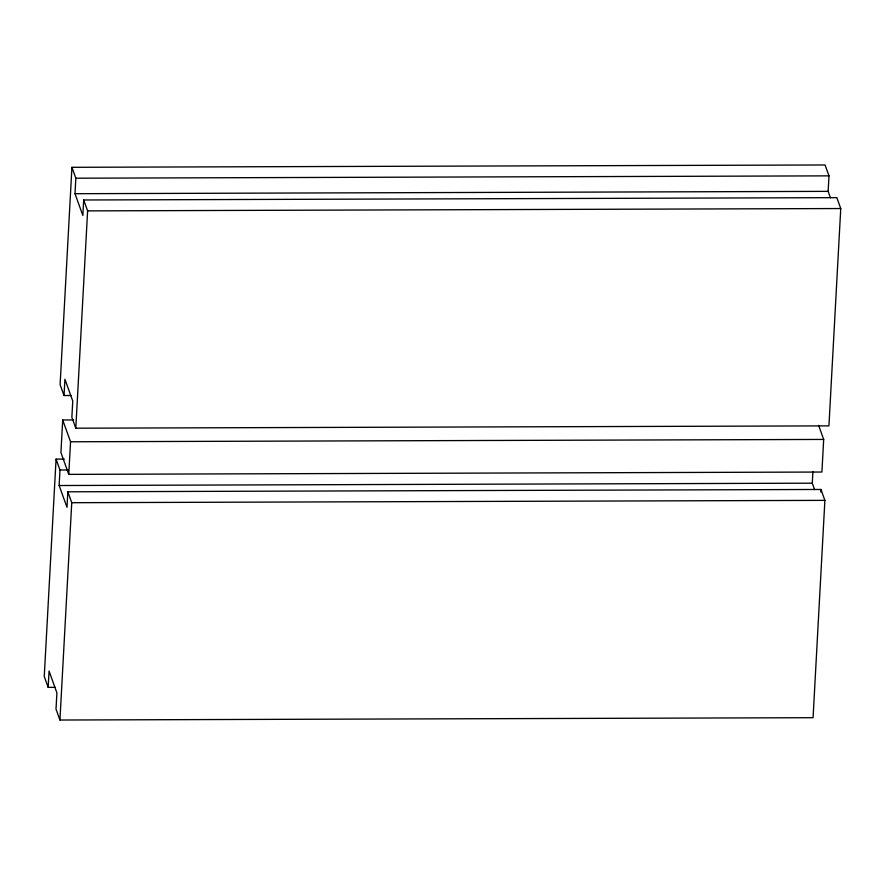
<?xml version="1.0" encoding="UTF-8"?>
<svg xmlns="http://www.w3.org/2000/svg" width="885" height="885" viewBox="0 0 885 885"><rect width="100%" height="100%" fill="white"/><g stroke="black" fill="none" stroke-linecap="round" stroke-linejoin="round"><path stroke-width="1.33" d="M64.351 459.105L56.065 459.127L44.25 676.461L48.166 687.346L55.08 687.335M830.451 197.764L828.139 191.359L828.991 175.861L825.063 164.975L71.928 167.309L60.114 384.632L64.03 395.529L70.944 395.506M48.166 687.346L49.062 671.051L56.905 692.833L56.009 709.139L59.937 720.025L813.072 717.691L824.886 500.368L820.97 489.471L67.824 491.806L66.983 507.304L59.14 485.522L59.981 470.023L56.065 459.127M73.754 419.955L62.702 419.999L60.932 452.589L68.776 474.382L821.911 472.037L823.692 439.436L818.614 425.342M64.03 395.529L64.915 379.234L72.758 401.016L71.873 417.311L75.8 428.207L828.935 425.873L840.75 208.539L836.834 197.654L83.688 199.988L82.847 215.486L75.004 193.704L75.844 178.206L71.928 167.309M68.776 474.382L70.546 441.781L62.702 419.999M59.937 720.025L71.751 502.702L67.824 491.806M75.8 428.207L87.615 210.884L83.688 199.988M814.587 489.593L812.286 483.188L812.917 471.561M820.826 492.049L820.97 489.471M75.844 178.206L828.991 175.861M75.004 193.704L828.139 191.359M87.615 210.884L840.75 208.539M70.546 441.781L823.692 439.436M59.981 470.023L68.278 470.001M59.14 485.522L812.286 483.188M71.751 502.702L824.886 500.368"/></g></svg>
